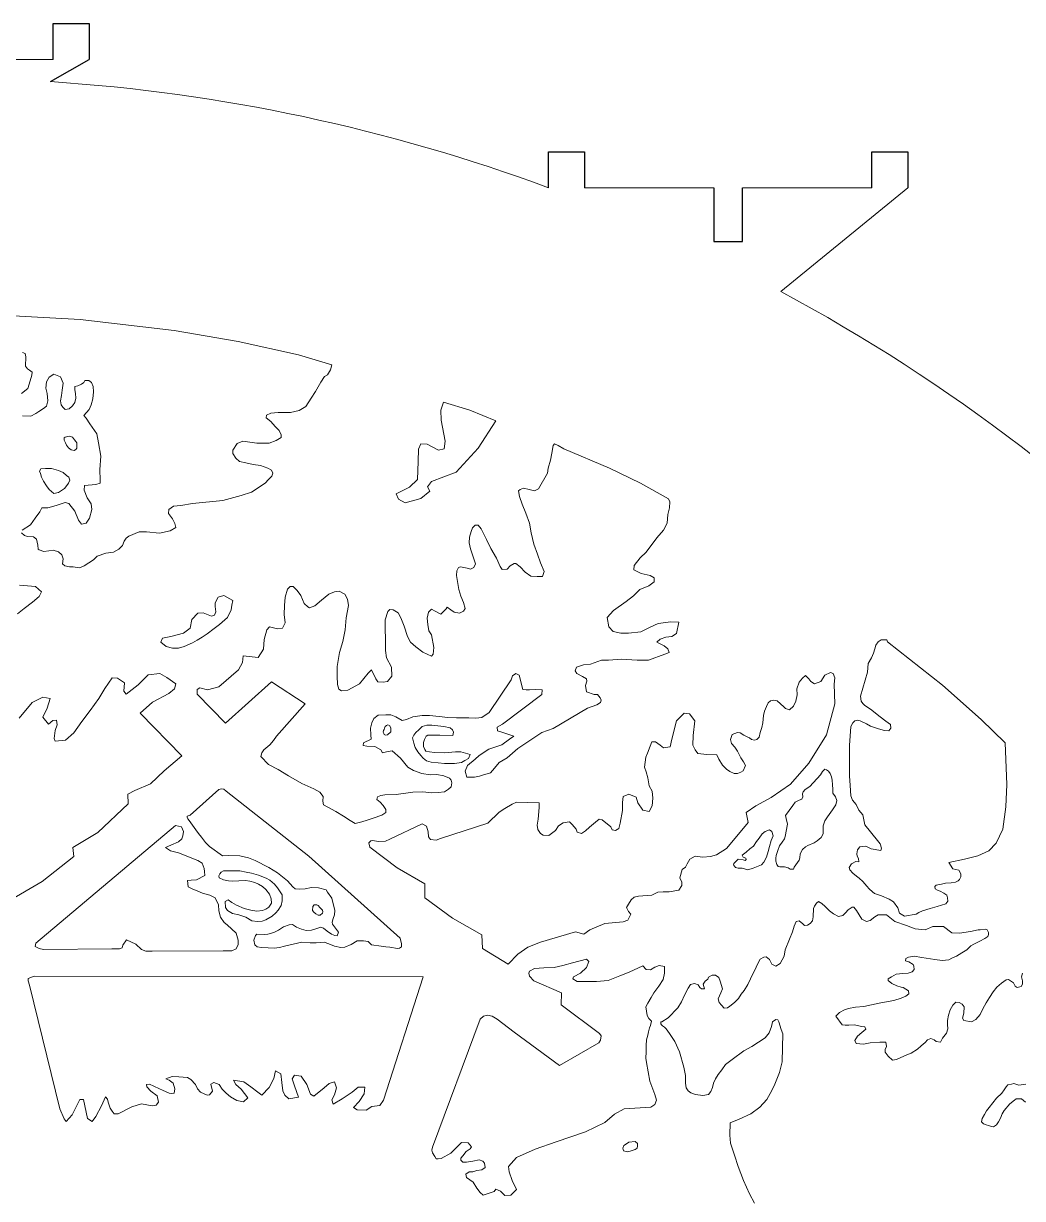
# Model space of a CAD drawing. Header units: millimetres. Extents: x 0 to 606, y -442 to 420.
# Drawn here: x 313.6 to 452.6, y 114.9 to 278.5 of the extents above; entities that cross this region are included whole.
import ezdxf

# ---------------------------------------------------------------- set-up
doc = ezdxf.new("R2010")
doc.units = ezdxf.units.MM

msp = doc.modelspace()

# ---------------------------------------------------------------- linework, layer by layer
for p, q in [((317.7, 278.53), (322.7, 278.53)), ((317.7, 273.53), (317.7, 278.53)), ((322.7, 278.53), (322.7, 273.53)), ((317.3, 270.44), (322.7, 273.53)), ((386.67, 260.66), (391.67, 260.66)), ((386.67, 255.66), (386.67, 260.66)), ((391.67, 260.66), (391.67, 255.66)), ((431.67, 260.66), (436.67, 260.66)), ((431.67, 255.66), (431.67, 260.66)), ((436.67, 260.66), (436.67, 255.66)), ((409.67, 255.66), (409.67, 248.16)), ((413.67, 248.16), (413.67, 255.66)), ((409.67, 248.16), (413.67, 248.16))]:
    msp.add_line(p, q)
at = {"lineweight": 5}
for points in [[(299.7, 273.53), (317.7, 273.53)], [(391.67, 255.66), (409.67, 255.66)], [(413.67, 255.66), (431.67, 255.66)], [(436.67, 255.66), (436.67, 255.66), (419, 241.2)], [(310.44, 237.89), (321.44, 237.3), (334.54, 235.76), (343.42, 234.25), (351.82, 232.4), (356.48, 230.99), (356.31, 230.31), (355.86, 229.62), (355.45, 229.38), (354.94, 228.56), (354.22, 227.26), (353.6, 226.37), (352.85, 225.2), (351.95, 224.62), (350.72, 224.34), (349.01, 224.34), (348.01, 224.28), (347.4, 224), (347.36, 223.62), (348.01, 223.08), (348.59, 222.42), (349.14, 221.84), (349.42, 221.22), (349.45, 220.88), (348.73, 220.47), (347.77, 220.06), (346.02, 220.09), (344.1, 220.37), (343.32, 220.02), (342.72, 219.12), (342.68, 218.64), (343.12, 217.98), (343.65, 217.55), (344.51, 217.33), (345.51, 217.13), (346.55, 216.96), (347.56, 216.59), (348.06, 216.33), (348.25, 215.9), (348.11, 215.48), (347.67, 215.03), (347.21, 214.52), (345.3, 213.24), (343.84, 212.78), (341.3, 212.11), (337.08, 211.7), (335.45, 211.39), (334.44, 211.3), (333.78, 210.84), (333.76, 210.29), (334.31, 209.53), (334.64, 208.89), (334.77, 208.34), (333.96, 207.88), (332.49, 207.53), (330.69, 207.71), (329.66, 207.75), (328.23, 207.11), (327.86, 206.87), (327.55, 206.44), (327.33, 205.85), (326.85, 205.33), (326.09, 204.89), (325.03, 204.76), (323.83, 204.34), (323.29, 203.84), (321.99, 203), (321.37, 202.73), (320.46, 202.86), (319.97, 202.84), (319.32, 203), (319, 203.26), (319.09, 203.98), (318.91, 204.52), (318.44, 204.93), (317.69, 205.16), (317.09, 205.1), (316.37, 205), (315.75, 205.21), (315.58, 205.33), (315.56, 205.88), (315.37, 206.72), (314.95, 207.03), (314.11, 207.09), (313.68, 207.21), (313.26, 207.61)], [(313.26, 226.99), (314.15, 227.7), (314.5, 228.77), (314.7, 229.56), (314.74, 229.97), (314.39, 230.24), (314.12, 230.45), (313.85, 230.82), (313.88, 232.12), (313.79, 232.59), (313.4, 232.73)], [(313.39, 207.98), (314.53, 208.7), (315.19, 209.65), (315.81, 210.5), (316.13, 211.09), (316.95, 211.09), (318.11, 211.38), (319.34, 211.8), (319.86, 211.69), (320.7, 210.59), (321.2, 209.34), (321.62, 208.79), (322.3, 208.92), (322.76, 209.65), (323.07, 210.83), (322.98, 211.62), (322.41, 212.48), (321.99, 213.55), (322.04, 214.17), (323.62, 214.34), (324.21, 214.52), (324.25, 214.93), (324.19, 216.43), (324.32, 218.25), (324.01, 220.14), (323.77, 221.39), (322.78, 222.75), (322.26, 223.54), (321.97, 223.93), (322.72, 224.76), (322.97, 225.4), (323.23, 226.27), (323.32, 227.25), (323.25, 227.97), (323.04, 228.53), (322.63, 228.83), (322.09, 228.82), (321.94, 228.51), (321.62, 228.28), (321.12, 228.08), (320.71, 227.95), (320.7, 227.52), (320.81, 227), (320.83, 226.35), (320.7, 225.74), (320.36, 225.26), (319.92, 224.85), (319.35, 224.76), (319.03, 225.08), (318.8, 225.44), (318.7, 225.98), (318.85, 226.74), (318.96, 227.46), (319.1, 228.43), (318.72, 229.34), (317.8, 229.68), (317.15, 229.25), (316.78, 228.6), (316.68, 227.72), (316.84, 227.02), (316.93, 225.97), (316.78, 225.24), (316.33, 224.89), (315.67, 224.5), (315.26, 224.19), (314.56, 223.86), (313.42, 223.9)], [(372.03, 225.79), (375.71, 224.66), (379.32, 223.18), (376.85, 219.37), (373.77, 216.02), (370.35, 214.75), (369.82, 214.01), (370.13, 213.39), (368.86, 212.38), (366.67, 211.77), (365.77, 212.27), (365.44, 213.02), (367.28, 213.96), (368.4, 215.01), (368.44, 216.27), (368.49, 217.52), (368.55, 219.23), (368.86, 219.97), (369.76, 219.95), (371.34, 219.12), (372.11, 219.27), (372.24, 220.37), (371.72, 223.29), (371.64, 224.66), (371.91, 225.37), (372.04, 225.79)], [(319.37, 220.93), (319.21, 220.81), (319.21, 220.48), (319.39, 220.14), (319.55, 219.79), (319.84, 219.41), (320.21, 219.14), (320.63, 219.06), (320.86, 219.18), (320.97, 219.39), (320.98, 219.69), (320.97, 220.11), (320.86, 220.3), (320.67, 220.55), (320.39, 220.9), (319.9, 221.07), (319.37, 220.93)], [(348.06, 186.86), (341.68, 181.07), (337.74, 185.14), (337.74, 185.79), (338.12, 186), (339.15, 185.74), (340.74, 186.13), (343.48, 188.49), (344.03, 189.51), (344.16, 190.46), (346.22, 190.24), (346.99, 191.4), (347.08, 192.73), (347.42, 194.06), (347.81, 194.48), (348.92, 194.23), (349.61, 194.31), (349.99, 195.04), (349.86, 196.24), (349.91, 197.48), (349.99, 198.64), (350.29, 199.75), (350.68, 200.14), (351.1, 200.14), (351.66, 199.54), (352.18, 198.85), (352.65, 197.74), (353.12, 197.27), (353.38, 197.14), (354.1, 197.44), (355.05, 198.21), (356.08, 199.03), (356.85, 199.37), (357.49, 199.45), (358.3, 199.07), (358.65, 198.34), (358.82, 197.48), (358.47, 195.77), (358.35, 194.1), (358, 192.47), (357.53, 190.93), (357.23, 188.96), (357.23, 187.63), (357.28, 186.47), (357.45, 185.83), (357.83, 185.57), (358.73, 185.66), (360.32, 186.56), (361.56, 188.06), (361.99, 188.53), (362.59, 187.24), (362.89, 186.86), (363.62, 186.77), (364.22, 186.9), (364.82, 187.63), (364.77, 188.87), (364.09, 190.16), (363.96, 191.18), (363.96, 192.73), (363.92, 194.27), (363.92, 195.47), (364.26, 196.63), (364.56, 196.93), (365.03, 196.88), (365.72, 196.46), (366.1, 195.77), (366.57, 194.57), (367, 193.16), (367.43, 192.38), (368.16, 191.7), (369.14, 190.97), (370.34, 190.41), (370.6, 190.67), (370.69, 191.61), (370.37, 193.37), (369.99, 193.95), (369.86, 194.84), (369.75, 195.7), (369.92, 196.52), (370.34, 196.94), (370.85, 196.66), (371.64, 196.25), (372.39, 197), (372.56, 197.24), (373.04, 196.87), (373.52, 196.52), (374.28, 196.39), (374.83, 196.66), (375.03, 197.04), (374.83, 197.89), (374.45, 198.79), (374.17, 199.68), (373.97, 200.81), (373.83, 201.67), (373.87, 202.32), (374.11, 202.76), (374.41, 202.87), (375.31, 202.66), (375.79, 202.52), (376.23, 202.76), (376.47, 203.28), (375.81, 205.34), (375.6, 206.2), (375.64, 206.97), (375.9, 207.78), (376.07, 208.3), (376.45, 208.64), (376.84, 208.64), (377.27, 208.17), (377.65, 207.4), (378, 206.67), (378.64, 205.43), (379.41, 204.06), (379.93, 202.9), (380.22, 202.47), (380.91, 202.51), (381.3, 202.99), (381.85, 203.33), (382.11, 203.33), (382.71, 202.86), (383.4, 202.13), (384.21, 201.57), (385.07, 201.49), (385.8, 201.49), (386.05, 202.21), (385.54, 203.41), (385.11, 204.61), (384.6, 206.03), (384.25, 207.57), (384, 208.94), (383.48, 210.31), (382.97, 211.6), (382.62, 212.63), (382.45, 213.44), (382.71, 213.65), (383.18, 213.83), (383.95, 213.65), (384.68, 213.44), (385.24, 213.7), (386.53, 215.9), (386.6, 216.62), (386.94, 217.72), (387.12, 218.68), (387.32, 219.74), (387.49, 220.01), (388.01, 219.77), (388.76, 219.29), (395.14, 216.62), (399.46, 214.53), (403.36, 212.33), (403.53, 211.89), (403.5, 211.07), (403.26, 210.14), (403.16, 208.94), (402.68, 207.95), (401.72, 206.88), (400.23, 204.9), (399.41, 204.13), (398.56, 203.06), (398.51, 202.42), (399.54, 201.91), (400.78, 201.65), (401.38, 201.31), (401.34, 200.79), (400.61, 200.23), (399.37, 199.68), (398.47, 198.82), (397.48, 198.01), (395.68, 196.76), (394.83, 195.78), (395.04, 194.49), (395.64, 193.85), (396.71, 193.64), (397.78, 193.64), (399.5, 193.81), (400.78, 194.45), (401.9, 194.96), (403.7, 195.18), (404.81, 195.14), (404.47, 193.59), (403.83, 193.16), (402.97, 193.04), (402.2, 192.78), (401.73, 192.35), (401.73, 192.35), (402.75, 191.84), (403.27, 191.45), (403.44, 190.94), (402.84, 190.68), (400.55, 189.85), (398.99, 189.85), (396.8, 190.01), (394.98, 189.85), (394.01, 189.85), (392.51, 189.32), (391.5, 189.21), (390.53, 188.89), (390.37, 188.35), (390.59, 187.98), (391.39, 187.6), (391.92, 187.28), (391.98, 186.91), (391.82, 186.32), (391.92, 185.46), (393, 185.09), (393.48, 185.09), (393.48, 185.09), (393.85, 184.61), (393.96, 184.28), (393.91, 183.96), (393.37, 183.64), (392.09, 183.16), (387.32, 180.32), (385.71, 179.78), (382.39, 177.54), (380.89, 176.25), (379.77, 175.61), (379.12, 174.8), (378.59, 174.16), (377.46, 173.84), (377.03, 173.68), (376.34, 173.57), (375.27, 173.57), (375.27, 173.57), (375.05, 174.38), (375.37, 175.18), (376.45, 176.09), (376.98, 176.57), (378.32, 177.48), (380.14, 178.07), (381.21, 178.87), (381.8, 179.25), (380.03, 179.89), (379.55, 180), (379.55, 180), (379.5, 180.53), (379.5, 180.53), (380.25, 180.96), (385.71, 185.09), (385.77, 185.73), (384.8, 185.78), (384, 185.73), (383.52, 185.73), (383.09, 185.78), (382.55, 187.77), (382.12, 187.98), (381.64, 187.66), (381.43, 187.12), (378.37, 182.57), (377.36, 181.87), (376.55, 181.77), (375.54, 181.82), (374.89, 181.82), (373.82, 181.82), (372.64, 181.87), (371.41, 182.03), (370.07, 182.14), (369.05, 182.14), (367.77, 181.98), (366.86, 181.61), (366.27, 181.45), (365.41, 181.98), (364.72, 182.25), (364.02, 182.25), (362.95, 182.2), (362.31, 181.71), (362.04, 181.12), (361.88, 180.37), (361.93, 179.46), (361.98, 178.87), (361.98, 178.87), (360.91, 178.34), (360.83, 177.99), (361.34, 177.89), (362.47, 177.82), (362.47, 177.82)], [(318.45, 213.2), (317.79, 213.06), (317.14, 213.65), (316.77, 214.16), (316.32, 214.78), (316.08, 215.36), (315.91, 215.84), (315.77, 216.18), (315.98, 216.49), (316.63, 216.56), (317.45, 216.56), (318.45, 216.29), (319.1, 215.98), (319.54, 215.57), (319.89, 215.33), (319.99, 214.95), (319.82, 214.5), (319.61, 214.19), (319.27, 213.78), (318.45, 213.2)], [(313.01, 200.28), (315.23, 200.14), (316.08, 199.38), (315.75, 198.72), (314.82, 197.92), (313.64, 197.07), (312.73, 196.31)], [(334.05, 193.16), (332.89, 192.9), (332.68, 192.38), (333.41, 191.78), (334.31, 191.53), (335.12, 191.53), (335.94, 191.78), (337.09, 192.26), (337.74, 192.64), (338.42, 193.07), (339.11, 193.54), (340.09, 194.27), (340.86, 194.83), (341.98, 195.81), (342.45, 196.88), (342.58, 197.53), (342.71, 198.17), (341.46, 198.85), (340.65, 198.64), (340.26, 197.83), (340.22, 197.31), (340.35, 196.58), (340.14, 196.11), (339.75, 195.98), (338.59, 196.46), (337.82, 196.41), (337.01, 195.51), (336.75, 194.31), (335.81, 193.63), (334.05, 193.16)], [(433.83, 192.41), (441.5, 186.36), (446.9, 181.61), (450.24, 178.35), (450.45, 172.53), (450.32, 169.45), (449.89, 166.32), (448.99, 164.35), (447.96, 163.28), (446.42, 162.59), (444.58, 162.12), (442.39, 161.69), (442.95, 160.79), (443.78, 160.6), (444.06, 160.09), (444.05, 159.67), (443.89, 159.33), (443.69, 159.14), (443.29, 158.93), (442.69, 158.86), (441.94, 158.81), (441.38, 158.65), (440.61, 158.53), (440.43, 158.31), (440.46, 158.02), (440.82, 157.81), (441.17, 157.67), (441.71, 157.4), (442.1, 157.14), (442.22, 156.77), (442.25, 156.31), (441.97, 155.93), (440.76, 155.54), (439.8, 155.27), (438.74, 154.96), (438.22, 154.7), (437.85, 154.49), (436.2, 154.22), (435.51, 154.61), (435.3, 155.34), (434.7, 156.19), (434.1, 156.58), (433.03, 157.05), (432.04, 157.35), (431.74, 157.57), (431.27, 157.99), (430.97, 158.38), (430.42, 159.02), (429.9, 159.49), (429.52, 159.79), (429, 160.18), (428.62, 160.65), (428.53, 160.99), (428.83, 161.47), (429.43, 161.81), (429.86, 161.77), (429.86, 161.77), (429.82, 162.24), (429.6, 162.58), (429.56, 162.88), (429.69, 163.44), (429.99, 163.86), (430.84, 163.95), (431.57, 163.56), (432.9, 163.35), (433.03, 163.69), (432.81, 164.29), (432.43, 164.72), (430.69, 166.92), (430.53, 167.62), (430.43, 168.32), (429.84, 168.96), (429.46, 169.76), (428.98, 170.35), (428.76, 170.94), (428.66, 172.39), (428.55, 173.73), (428.55, 175.07), (428.55, 176.14), (428.55, 177.96), (428.76, 180.61), (429, 181.12), (429.31, 181.4), (429.65, 181.5), (430.06, 181.4), (430.92, 180.99), (431.5, 180.68), (432.6, 180.3), (433.45, 180.06), (434.04, 180.03), (434.31, 180.4), (434.28, 180.88), (433.63, 181.36), (432.84, 181.98), (431.5, 183.04), (430.68, 183.56), (430.4, 183.8), (430.16, 184.14), (430.1, 184.82), (431.07, 188.17), (431.16, 189.4), (431.64, 190.17), (431.88, 190.83), (432.08, 191.42), (432.21, 191.95), (432.54, 192.43), (432.98, 192.71), (433.77, 192.67), (433.83, 192.41)], [(312.96, 181.76), (314.76, 183.95), (316.26, 184.72), (317.25, 184.5), (316.86, 183.17), (316.26, 181.93), (317.02, 180.92), (317.66, 181.46), (318.14, 181.51), (318.25, 180.87), (317.98, 180.07), (317.82, 178.94), (317.98, 178.57), (319.38, 178.73), (320.55, 179.75), (321.68, 181.3), (322.86, 182.85), (324.04, 184.51), (324.89, 185.91), (325.91, 187.41), (326.66, 187.35), (327.62, 186.71), (327.52, 185.53), (327.84, 185.1), (329.5, 186.44), (330.89, 187.83), (332.55, 187.99), (333.52, 187.46), (334.75, 186.55), (334.59, 185.85), (333.78, 185.21), (331.53, 184.03), (329.82, 182.48), (335.59, 176.55), (333.16, 174.46), (331.24, 172.62), (329.06, 171.7), (328.06, 171.19), (328.14, 169.85), (323.91, 165.85), (320.43, 163.78), (320.57, 162.51), (316.15, 159.02), (311.46, 156.28)], [(362.47, 177.82), (363.31, 177.38), (363.53, 176.97), (364.1, 177.08), (364.87, 177.25), (366.05, 176.21), (367.06, 174.97), (367.83, 174.48), (369.01, 174.07), (370.16, 173.9), (371.1, 173.93), (372.06, 173.76), (372.85, 173.44), (373.1, 173.13), (373.21, 172.75), (373.1, 172.2), (372.74, 171.87), (372.16, 171.52), (371.31, 171.41), (370.41, 171.38), (369.15, 171.52), (367.75, 171.49), (365.42, 171.16), (363.86, 171.08), (363.31, 171), (362.84, 170.8), (362.73, 170.47), (363.22, 170.09), (363.61, 169.62), (363.99, 169.08), (364.02, 168.64), (363.44, 168.25), (362.26, 167.84), (361.39, 167.57), (360.67, 167.35), (359.74, 167.13), (359.03, 167.54), (358.1, 168.12), (357.05, 168.8), (355.93, 169.38), (355.3, 169.71), (355.22, 170.23), (355.27, 170.89), (354.81, 171.46), (353.96, 171.93), (352.31, 172.67), (350.47, 173.74), (348.99, 174.62), (347.68, 175.33), (346.58, 176.45), (346.72, 176.95), (347.02, 177.38), (347.84, 178.07), (348.36, 178.67), (348.8, 179.28), (352.79, 183.76), (348.06, 186.86)], [(381.04, 147.53), (377.47, 149.72), (377.37, 151.58), (373.29, 153.91), (369.41, 156.75), (369.41, 158.71), (365.59, 160.92), (361.78, 163.83), (361.65, 164.43), (361.91, 164.69), (362.16, 164.73), (362.72, 164.64), (363.02, 164.6), (363.96, 164.64), (364.56, 164.94), (369.06, 167.04), (369.66, 166.74), (369.88, 165.93), (369.92, 165.24), (370.22, 164.9), (370.99, 164.77), (371.59, 165.03), (378.18, 167.14), (379.79, 168.7), (380.59, 169.18), (381.61, 169.82), (382.2, 170.09), (385.36, 169.98), (385.36, 169.34), (385.2, 167.73), (385.09, 166.88), (385.14, 166.29), (385.52, 165.7), (385.89, 165.48), (386.7, 165.43), (387.61, 166.13), (388.04, 166.77), (388.68, 167.2), (389.27, 167.3), (389.59, 167.36), (389.96, 166.98), (390.5, 166.34), (390.66, 165.91), (390.66, 165.91), (391.25, 165.7), (391.78, 166.07), (392.37, 166.61), (393.18, 167.3), (393.71, 167.73), (394.14, 167.63), (395.32, 166.66), (395.53, 166.23), (395.96, 166.13), (396.44, 166.39), (396.61, 167.14), (396.93, 168.91), (396.93, 170.04), (397.03, 170.89), (397.03, 170.89), (397.84, 171.21), (398.85, 170.79), (399.07, 169.98), (399.77, 168.97), (399.77, 168.97), (400.68, 168.8), (401.1, 169.55), (401.16, 170.63), (401.1, 171.59), (400.68, 172.34), (400.46, 173.46), (400.25, 174.32), (400.03, 174.96), (400.19, 176.36), (400.41, 176.89), (400.78, 177.86), (401.05, 178.5), (401.53, 178.5), (402.18, 178.02), (402.66, 177.64), (403.57, 177.8), (403.84, 178.87), (404.48, 181.4), (405.55, 182.47), (406.28, 182.39), (407.01, 181.4), (406.79, 179.35), (406.75, 178.02), (407.09, 177.37), (407.44, 176.86), (408.68, 176.73), (410.09, 176.69), (410.35, 176.05), (410.86, 175.23), (411.42, 174.67), (411.89, 174.37), (412.49, 174.07), (412.96, 174.07), (413.43, 174.25), (413.73, 174.42), (414.08, 175.19), (413.82, 175.7), (413.43, 176.26), (412.96, 177.16), (412.58, 177.72), (412.11, 178.27), (411.98, 178.79), (412.23, 179.52), (412.23, 179.52), (412.96, 179.77), (413.35, 179.73), (413.86, 179.39), (414.33, 179.17), (414.63, 179.05), (414.93, 178.79), (415.32, 178.7), (415.66, 178.79), (415.96, 179.13), (416.13, 179.77), (416.35, 180.46), (416.48, 181.14), (416.56, 182.13), (416.73, 182.77), (416.99, 183.42), (417.25, 183.93), (417.55, 184.19), (418.02, 184.27), (418.49, 184.19), (419.39, 183.37), (419.65, 183.12), (420.2, 182.94), (420.76, 183.46), (421.06, 184.14), (421.28, 185.04), (421.23, 185.86), (421.53, 186.8), (422, 187.36), (422.43, 187.7), (422.9, 187.27), (423.16, 186.89), (423.68, 186.54), (424.57, 186.89), (425.13, 187.79), (425.9, 188.13), (426.29, 188), (426.5, 187.4), (426.42, 186.5), (426.5, 183.76), (425.35, 179.47), (422.9, 175.53), (420.33, 172.58), (417.63, 170.73), (415.53, 169.58), (414.16, 168.63), (414.44, 167.25), (413.57, 166.18), (411.43, 163.63), (410.03, 162.76), (409.22, 162.49), (408.15, 162.43), (407.08, 162.56), (406.34, 162.16), (405.94, 161.49), (405.74, 161.02), (405.27, 160.69), (405.27, 160.69), (404.94, 159.55), (404.94, 159.55), (405.2, 158.94), (405.2, 158.48), (404.8, 157.81), (403.46, 157.61), (402.59, 157.61), (401.86, 157.54), (401.05, 157.14), (399.18, 157), (398.58, 156.87), (398.17, 156.47), (397.77, 155.87), (397.51, 155.4), (397.77, 154.86), (398.11, 154.46), (398.11, 154.46), (397.71, 153.66), (397.04, 153.39), (394.49, 153.19), (392.41, 152.31), (391.56, 151.71), (390.43, 152.04), (385.54, 150.58), (383.76, 149.89), (382.38, 148.9), (381.04, 147.53)], [(364.71, 180.42), (364.71, 179.87), (364.25, 179.46), (363.94, 179.41), (363.75, 179.49), (363.7, 179.65), (363.64, 179.84), (363.67, 180.04), (363.75, 180.2), (363.83, 180.39), (363.92, 180.61), (364.08, 180.78), (364.3, 180.83), (364.49, 180.78), (364.49, 180.78), (364.71, 180.42)], [(373.32, 179.38), (373.41, 179.82), (373.27, 180.15), (372.97, 180.42), (372.06, 180.61), (371.24, 180.72), (370.39, 180.8), (369.73, 180.8), (369.07, 180.64), (368.61, 180.17), (368.17, 179.76), (367.89, 179.43), (367.73, 179.02), (367.92, 178.31), (368.08, 177.68), (368.47, 177.07), (368.88, 176.58), (369.18, 176.2), (369.68, 175.84), (370.31, 175.65), (371.27, 175.54), (372.17, 175.46), (372.8, 175.46), (373.57, 175.46), (374.53, 175.59), (375.02, 175.87), (375.49, 176.14), (375.76, 176.72), (374.42, 177.1), (373.71, 177.07), (372.17, 176.96), (370.77, 176.99), (370.06, 177.1), (369.57, 177.18), (369.43, 177.4), (369.26, 177.84), (369.26, 178.39), (369.37, 178.83), (369.62, 179.27), (369.87, 179.41), (370.77, 179.41), (371.51, 179.41), (373.32, 179.38)], [(420.86, 161.03), (420.75, 160.75), (420.28, 160.75), (420.01, 160.93), (419.51, 161.05), (418.86, 161.05), (418.63, 161.14), (418.42, 161.38), (418.31, 161.84), (418.29, 162.26), (418.33, 162.66), (418.56, 163.33), (418.8, 163.98), (419.19, 164.52), (419.51, 164.95), (419.61, 165.31), (419.92, 167), (419.72, 167.79), (419.64, 168.21), (420.68, 169.6), (420.99, 170.07), (421.54, 170.36), (421.9, 170.51), (422.04, 170.8), (422.01, 171.25), (422.1, 171.54), (422.38, 171.85), (423.04, 172.27), (424.53, 173.87), (424.78, 174.35), (425.13, 174.66), (425.37, 174.6), (425.65, 174.39), (425.87, 174.07), (426.04, 173.62), (426.14, 173.13), (426.2, 172.49), (426.24, 171.88), (426.25, 171.33), (426.59, 170.81), (426.8, 170.33), (426.67, 169.7), (426.18, 169), (425.48, 168.02), (425.13, 167.47), (424.88, 166.79), (424.88, 166.18), (424.88, 165.66), (424.6, 165.14), (424.03, 164.7), (423.62, 164.4), (422.77, 164.04), (422.41, 163.85), (422, 163.47), (421.67, 162.89), (421.62, 162.34), (421.53, 161.99), (420.86, 161.03)], [(336.74, 168.29), (340.75, 171.83), (341.13, 171.94), (341.45, 171.88), (341.77, 171.61), (353.29, 162.56), (365.98, 151.15), (366.19, 150.34), (366.19, 149.95), (365.89, 149.73), (365.62, 149.68), (364.55, 149.87), (364, 149.93), (363.37, 150.04), (362.02, 150.23), (361.53, 150.67), (360.87, 150.78), (360.02, 150.78), (359.17, 150.25), (358.3, 149.9), (357.72, 149.82), (356.87, 150.04), (356.05, 150.36), (355.42, 150.58), (354.29, 150.5), (353.47, 150.47), (352.32, 150.56), (350.49, 150.17), (349.9, 150), (349.18, 149.84), (348.44, 149.75), (347.62, 149.77), (346.7, 149.82), (346.09, 149.95), (345.74, 150.21), (345.61, 150.86), (345.86, 151.53), (346.05, 151.68), (347.05, 151.67), (347.56, 151.68), (348.39, 151.91), (349.07, 152.23), (349.77, 152.7), (350.56, 152.98), (351.02, 153.04), (351.56, 152.67), (352.27, 152.37), (352.93, 152.19), (353.64, 152.25), (354.39, 152.47), (354.97, 152.65), (355.32, 152.53), (355.84, 152.12), (356.42, 151.71), (356.91, 151.5), (357.22, 151.45), (357.41, 151.95), (356.57, 153.1), (356.51, 153.37), (356.68, 153.87), (356.84, 154.39), (356.91, 154.98), (356.5, 156.72), (355.88, 157.53), (355.69, 157.86), (354.63, 158.17), (353.67, 158.21), (352.79, 157.99), (352.02, 157.97), (351.39, 158.01), (351.03, 158.28), (350.29, 159.13), (348.93, 160.23), (347.72, 160.98), (345.79, 161.96), (344.87, 162.34), (343.68, 162.62), (342.13, 162.64), (341.25, 162.6), (339.43, 163.89), (338.91, 164.45), (338.32, 165.21), (337.92, 165.73), (337.57, 166.24), (336.61, 167.51), (336.44, 167.75), (336.34, 167.99), (336.36, 168.11), (336.74, 168.29)], [(316.33, 149.57), (315.73, 149.71), (315.19, 149.98), (315.26, 150.44), (334.74, 166.85), (335.54, 166.65), (335.81, 165.98), (335.75, 165.37), (335.61, 164.97), (335.14, 164.57), (335.14, 164.57), (334.07, 164.1), (334.07, 164.1), (333.33, 163.77), (333.33, 163.77), (334, 163.3), (335.14, 163.03), (337.82, 161.96), (338.42, 161.56), (338.69, 160.82), (338.76, 160.42), (338.82, 159.88), (338.82, 159.88), (337.62, 159.28), (336.88, 159.21), (336.41, 159.15), (336.41, 159.15), (336.48, 158.28), (337.02, 158.01), (337.82, 157.67), (338.49, 157.41), (339.49, 157.14), (339.49, 157.14), (340.23, 156.74), (340.7, 155.8), (340.77, 154.93), (340.97, 154.06), (341.5, 153.32), (341.9, 152.99), (341.9, 152.99), (343.18, 151.85), (343.18, 151.85), (343.44, 150.85), (343.44, 150.24), (343.18, 149.64), (342.57, 149.37), (341.37, 149.37), (331.46, 149.31), (330.59, 149.31), (329.99, 149.57), (329.18, 150.31), (327.91, 150.91), (327.91, 150.91), (327.38, 150.18), (327.31, 149.77), (326.91, 149.64), (325.84, 149.64), (316.33, 149.57)], [(413.73, 162.06), (413.07, 162.12), (412.66, 161.79), (412.46, 161.53), (412.42, 161.33), (412.66, 160.96), (413.07, 160.87), (413.6, 160.87), (414.39, 160.67), (415.16, 160.87), (415.6, 161.05), (416.28, 161.33), (416.61, 161.7), (417, 162.41), (417.22, 163.2), (417.4, 163.9), (417.66, 164.73), (417.92, 165.41), (417.72, 166), (417.4, 166.22), (416.8, 165.98), (416.39, 165.68), (415.99, 165.08), (415.62, 164.62), (415.18, 163.96), (414.7, 163.57), (414.15, 163.11), (413.62, 162.69), (413.75, 162.41), (414.13, 162.28), (414.17, 162.1), (414.04, 161.97), (413.73, 162.06)], [(341.39, 159.27), (340.8, 159.55), (340.74, 159.82), (340.91, 160.1), (341.06, 160.34), (341.39, 160.5), (342.05, 160.52), (342.97, 160.52), (343.68, 160.5), (344.57, 160.32), (345.32, 160.19), (346.26, 159.9), (347.34, 159.51), (347.87, 159.2), (348.48, 158.65), (348.9, 158.17), (349.31, 157.6), (349.58, 157.18), (349.58, 156.33), (349.45, 155.71), (349.03, 155.03), (348.7, 154.66), (348.17, 154.2), (347.3, 153.67), (346.77, 153.52), (346.15, 153.45), (345.36, 153.56), (344.51, 154.07), (343.54, 154.4), (342.64, 154.57), (341.94, 154.97), (341.7, 155.43), (341.63, 156.24), (342.03, 156.46), (342.58, 156.11), (343.21, 155.74), (344.27, 155.28), (345.21, 155.06), (346.02, 154.92), (346.81, 154.97), (347.3, 155.17), (347.73, 155.47), (348.06, 156), (348.02, 156.61), (347.8, 157.25), (347.3, 157.93), (346.81, 158.33), (346.29, 158.68), (345.76, 158.9), (345.08, 159.09), (344.46, 159.16), (343.52, 159.14), (342.62, 159.09), (342.1, 159.12), (341.39, 159.27)], [(353.84, 155.56), (353.81, 155.01), (353.97, 154.74), (354.25, 154.54), (354.58, 154.35), (354.88, 154.32), (354.88, 154.32), (355.18, 154.63), (355.21, 154.82), (355.18, 155.04), (354.99, 155.23), (354.79, 155.42), (354.58, 155.67), (354.38, 155.8), (354.03, 155.8), (353.84, 155.56)], [(402.41, 139.48), (403.31, 140.06), (404.65, 141.44), (405.17, 142.26), (405.6, 143.2), (406.07, 144.19), (406.41, 144.7), (406.41, 144.7), (406.97, 144.83), (407.48, 144.66), (407.7, 144.27), (407.95, 144.1), (408.38, 144.1), (408.17, 144.74), (408.47, 145.17), (408.81, 145.43), (408.94, 145.69), (408.94, 145.69), (409.45, 145.99), (409.88, 145.99), (410.35, 145.64), (410.57, 145.17), (410.87, 144.1), (410.65, 143.5), (410.27, 142.69), (410.39, 142.17), (410.74, 141.79), (411.12, 141.4), (411.55, 141.44), (411.89, 141.66), (412.54, 142.17), (413.09, 142.73), (413.48, 143.33), (413.87, 143.84), (414.38, 144.7), (414.77, 145.47), (415.54, 147.1), (415.88, 147.79), (416.14, 148.21), (416.61, 148.47), (416.95, 148.56), (417.42, 148.17), (417.72, 147.53), (417.72, 147.53), (418.28, 147.23), (418.92, 147.61), (419.44, 148.64), (419.61, 149.5), (420.21, 151), (420.64, 152.03), (420.85, 152.8), (421.15, 153.48), (421.54, 153.53), (422.05, 153.14), (422.31, 152.88), (422.69, 152.97), (423.08, 153.18), (423.42, 153.53), (423.51, 154.13), (423.54, 155.26), (423.68, 155.61), (423.98, 156.03), (424.24, 156.23), (424.68, 155.96), (425.15, 155.54), (425.75, 154.96), (426.31, 154.51), (427.01, 154.14), (427.64, 154.3), (427.99, 154.65), (428.35, 155.08), (428.93, 155.45), (429.14, 155.45), (429.52, 155), (429.89, 154.38), (430.26, 153.79), (430.91, 153.47), (431.45, 153.58), (432.1, 154.1), (432.54, 154.38), (433.7, 154.37), (434.87, 153.48), (436.48, 152.89), (437.71, 152.45), (439.09, 152.31), (440.15, 152.76), (441.62, 152.76), (442.82, 151.9), (443.88, 151.83), (445.39, 152.07), (446.46, 152.28), (446.73, 152.31), (447.42, 152.38), (447.72, 152.31), (447.9, 151.93), (447.9, 151.66), (447.83, 151.35), (447.38, 151.08), (446.7, 150.73), (445.87, 150.29), (445.46, 150.05), (444.91, 149.5), (444.19, 149.09), (443.44, 148.64), (442.82, 148.34), (442.38, 148.13), (441.45, 148.03), (440.42, 148.16), (438.61, 148.44), (437.54, 148.64), (436.75, 148.51), (436.41, 148.3), (436.34, 147.99), (436.82, 147.86), (437.44, 147.48), (437.51, 147.24), (437.58, 146.79), (437.3, 146.45), (436.72, 146.24), (436, 146.21), (435.04, 146.11), (434.42, 145.76), (433.94, 145.49), (433.94, 145.25), (434.46, 144.8), (435.14, 144.5), (435.76, 144.32), (436.03, 144.26), (436.75, 143.78), (436.82, 143.4), (436.41, 143.06), (435.73, 142.78), (434.73, 142.47), (432.93, 142.12), (431.61, 141.84), (430.54, 141.64), (429.4, 141.53), (428.43, 141.36), (427.84, 141.16), (427.14, 140.79), (426.66, 140.26), (427.53, 139.05), (427.97, 139.03), (428.45, 139.03), (429.24, 139.05), (430.21, 138.83), (430.71, 138.81), (430.82, 138.46), (430.25, 138.02), (429.68, 137.47), (429.29, 136.9), (429.46, 136.46), (430.49, 136.38), (431.42, 136.55), (432.78, 136.64), (433.61, 136.64), (433.72, 136.05), (433.54, 135.65), (433.5, 135.26), (433.92, 134.7), (434.55, 134.15), (435.1, 134.26), (435.62, 134.48), (436.53, 134.89), (437.16, 135.14), (438.01, 135.66), (438.53, 136.15), (439.11, 136.62), (439.43, 137), (439.9, 137.17), (440.34, 137), (440.64, 136.73), (441.22, 136.67), (441.52, 137.19), (442.04, 137.91), (442.23, 138.51), (442.2, 139.12), (442.18, 139.69), (442.34, 140.41), (442.59, 141.17), (442.92, 141.81), (443.38, 142.22), (443.82, 142.19), (444.23, 141.94), (444.53, 141.56), (444.48, 140.68), (444.31, 140), (444.48, 139.67), (445.55, 139.5), (446.15, 139.83), (446.75, 140.52), (447.11, 141.28), (447.58, 142.11), (448.04, 142.88), (448.54, 143.67), (449.09, 144.33), (449.72, 144.88), (450.35, 145.34), (450.68, 145.4), (451.39, 144.93), (451.64, 144.44), (451.91, 144.27), (452.46, 144.41), (452.65, 144.74), (452.62, 145.18), (452.51, 145.75), (452.65, 146.28)], [(388.17, 133.39), (381.87, 138.06), (379.52, 139.86), (378.79, 140.29), (378.15, 140.42), (377.59, 140.25), (377.12, 139.86), (370.52, 122.04), (370.39, 121.61), (370.48, 121.22), (370.82, 120.71), (370.99, 120.41), (371.29, 120.41), (371.72, 120.45), (373.05, 121.18), (374.55, 122.68), (375.45, 122.64), (375.45, 122.64), (375.92, 122.08), (375.75, 121.78), (375.19, 121.44), (374.72, 120.84), (374.46, 120.5), (374.46, 120.2), (374.72, 119.94), (375.23, 119.94), (376.13, 120.07), (376.99, 120.28), (377.5, 120.07), (377.72, 119.81), (377.85, 119.21), (377.38, 118.87), (376.69, 118.78), (376.13, 118.61), (375.58, 118.57), (375.15, 118.27), (375.23, 117.8), (376.18, 117.15), (376.65, 116.3), (377.12, 115.7), (377.55, 115.35), (379.09, 115.87), (379.3, 116.17), (379.95, 115.91), (380.59, 115.31), (381.4, 115.35), (382.18, 116.15), (381.6, 117.4), (381.18, 118.57), (381.09, 119.33), (382.18, 120.58), (384.78, 121.75), (387.71, 122.76), (391.81, 124.18), (394.48, 125.44), (395.82, 126.61), (397.16, 127.36), (400.9, 127.61), (401.43, 127.96), (401.67, 128.59), (401.43, 129.38), (400.77, 131.2), (400.3, 133.83), (400.19, 134.41), (400.25, 135.31), (400.25, 136.19), (400.28, 136.98), (400.47, 137.61), (400.55, 138.11), (400.72, 138.63), (400.85, 138.96), (400.99, 139.56), (400.63, 139.95), (400.39, 140.36), (400.18, 141.55), (400.49, 142.09), (400.94, 142.88), (401.31, 143.53), (402.03, 144.43), (402.62, 145.39), (402.82, 146.24), (402.82, 147.17), (402.07, 147.34), (401.45, 147.1), (400.87, 146.72), (400.25, 146.76), (399.8, 147.27), (397.89, 146.38), (396.58, 145.9), (394.94, 145.25), (393.33, 145.08), (391.48, 145.08), (390.65, 145.11), (390.04, 145.45), (390.14, 145.76), (391.1, 146.28), (391.95, 147.03), (392.26, 147.89), (391.95, 148.23), (390, 147.68), (388.63, 147.31), (387.46, 147.03), (386.02, 147), (384.72, 146.89), (384, 146.55), (383.9, 146.24), (384, 145.83), (384.62, 145.21), (388.46, 143.53), (388.42, 141.85), (393.77, 137.88), (393.98, 137.54), (393.91, 136.95), (393.67, 136.58), (388.17, 133.39)], [(314.4, 144.57), (318.63, 127.38), (319.22, 125.98), (319.48, 125.61), (320.34, 126.52), (321.41, 128.66), (321.89, 128.66), (322.48, 126.04), (323.13, 125.61), (323.61, 126.3), (324.41, 127.8), (324.95, 129.04), (325.27, 128.71), (325.32, 128.29), (325.64, 127.48), (325.91, 127.05), (326.18, 126.68), (326.72, 126.68), (328.64, 127.64), (329.98, 128.07), (331.48, 127.8), (332.02, 127.86), (332.34, 128.29), (332.18, 129.2), (331.27, 129.84), (330.73, 130.43), (330.68, 130.75), (331.11, 130.8), (331.7, 130.54), (332.5, 130.16), (332.93, 129.95), (333.84, 129.57), (334.16, 129.52), (334.54, 129.57), (334.64, 130.16), (334.37, 130.96), (333.84, 131.34), (333.36, 131.55), (333.36, 131.55), (334.27, 131.87), (335.18, 131.82), (336.41, 131.71), (336.84, 131.45), (337.48, 130.75), (337.8, 130.16), (338.18, 129.68), (339.14, 129.25), (339.46, 129.3), (339.89, 129.84), (339.62, 130.8), (339.62, 130.8), (340.05, 131.02), (340.8, 130.75), (341.23, 130.11), (341.77, 129.57), (342.36, 129.04), (343.27, 128.55), (344.18, 128.34), (344.77, 128.88), (343.85, 130.11), (343.11, 130.75), (342.78, 131.34), (342.78, 131.34), (344.23, 131.12), (345.19, 130.43), (346.16, 129.68), (346.75, 129.25), (347.76, 130.32), (348.41, 131.61), (348.62, 132.68), (349.37, 132.25), (349.53, 131.02), (349.64, 129.89), (349.96, 129.25), (350.5, 128.77), (351.84, 128.98), (351.3, 130.59), (350.98, 131.55), (351.3, 132.04), (352.21, 131.93), (353.01, 130.75), (353.5, 129.41), (353.98, 129.14), (355.42, 130.27), (356.12, 130.91), (356.87, 131.12), (357.14, 130.27), (356.87, 129.3), (356.5, 128.61), (356.66, 128.02), (357.94, 128.77), (359.33, 129.68), (360.14, 130.37), (361.1, 130.37), (360.99, 129.46), (360.3, 128.39), (359.49, 127.54), (359.49, 127.54), (360.03, 127.21), (361.26, 127.16), (362.07, 127.7), (363.16, 127.84), (363.67, 128.56), (369.2, 145.75), (315.04, 145.86), (314.19, 145.5), (314.19, 145.2), (314.4, 144.57)], [(415.31, 114.21), (414.62, 115.55), (413.81, 117.37), (413.06, 119.35), (412.53, 120.91), (411.99, 122.57), (411.89, 123.69), (411.92, 125.42), (413.21, 125.91), (414.82, 126.65), (416.06, 127.58), (417.05, 128.68), (417.76, 129.94), (418.17, 130.79), (418.8, 132.41), (419.18, 133.92), (419.21, 135.89), (419.26, 137.79), (419.05, 138.42), (418.72, 139.47), (418.56, 139.75), (418.3, 139.8), (417.82, 139.49), (417.77, 139.24), (417.68, 138.82), (417.37, 137.94), (416.82, 137.26), (415.89, 136.63), (414.94, 136.07), (413.84, 135.45), (412.2, 134.25), (411.29, 133.53), (410.76, 132.79), (410.25, 132.13), (409.9, 131.56), (409.64, 130.93), (409.46, 130.32), (409.27, 129.77), (408.92, 129.35), (408.13, 129.21), (407.13, 129.37), (406.46, 129.6), (406.11, 129.88), (405.81, 130.27), (405.72, 130.93), (405.74, 132), (405.49, 133.16), (404.9, 135.29), (404.23, 136.74), (403.49, 137.84), (403.04, 138.49), (402.81, 138.72), (402.53, 138.94), (402.39, 139.08), (402.31, 139.2), (402.28, 139.33), (402.29, 139.47), (402.41, 139.48)], [(453.09, 130.79), (452.14, 130.68), (451.42, 130.88), (451.09, 130.79), (450.6, 130.72), (450.37, 130.42), (450.09, 130), (449.75, 129.53), (449.03, 128.84), (448.02, 127.53), (447.65, 127.11), (447.34, 126.59), (447.01, 126.02), (446.95, 125.56), (447.19, 125.29), (447.56, 125.16), (447.91, 125.03), (448.33, 124.9), (448.59, 124.85), (449.03, 125.12), (449.32, 125.56), (449.58, 126.06), (449.82, 126.65), (450.11, 127.14), (450.9, 128.06), (451.53, 128.58), (451.75, 128.76), (452.52, 128.74), (453.07, 128.28)], [(398.73, 122.84), (397.85, 122.71), (397.39, 122.38), (397.15, 122.25), (397, 121.9), (397.09, 121.52), (397.68, 121.39), (398.18, 121.52), (398.71, 121.68), (399, 121.87), (399.04, 122.2), (399.04, 122.55), (398.73, 122.84)]]:
    msp.add_lwpolyline(points, dxfattribs=at)
for centre, radius, start, end in [((301.24, 24.87), 246.09, 69.6888, 86.2577), ((300.76, 21.41), 249.58, 43.4293, 61.7213)]:
    msp.add_arc(centre, radius, start, end, dxfattribs=at)

doc.saveas('drawing.dxf')
